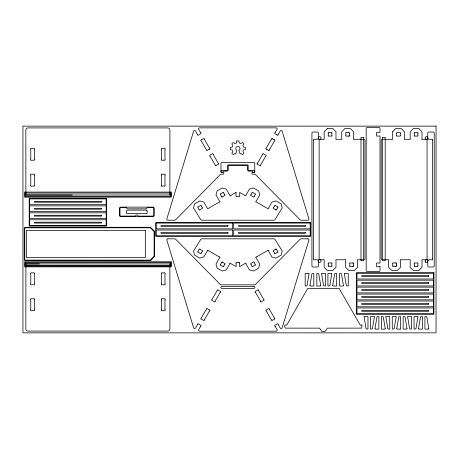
<?xml version="1.0" encoding="UTF-8"?>
<svg xmlns="http://www.w3.org/2000/svg" width="459" height="459" viewBox="0 0 459 459"><rect width="100%" height="100%" fill="white"/><g stroke="black" fill="none" stroke-linecap="round" stroke-linejoin="round"><path stroke-width="0.69" d="M30.776 185.166L30.776 175.16M30.776 159.273L30.776 149.267M34.333 309.733L34.339 299.727M34.333 283.84L34.339 273.834M161.419 185.166L161.419 175.16M161.419 159.273L161.419 149.267M164.976 309.733L164.976 299.727M164.976 283.84L164.976 273.834M169.87 195.012L169.91 130.046A2.152 2.152 0 0 0 167.759 127.918L27.993 127.918A2.152 2.152 0 0 0 25.842 130.046L25.888 195.012L170.926 195.006M239.644 263.466L239.644 266.633L244.888 263.609A0.579 0.579 0 0 1 246.03 263.764M313.658 140.225L313.658 258.847M432.521 258.847L432.521 140.225M25.297 196.32L25.32 193.073L170.926 193.05L170.926 196.32L25.297 196.32L25.297 193.05L25.308 195.012L72.201 195.023M197.536 134.493L195.477 130.93A1.016 1.016 0 0 0 193.623 131.142L166.852 218.817A1.079 1.079 0 0 0 167.879 220.211L174.518 220.211A1.698 1.698 0 0 0 175.728 219.706L220.234 174.609A1.354 1.354 0 0 1 221.198 174.208L223.051 174.208A0.815 0.815 0 0 0 223.866 173.393A0.815 0.815 0 0 0 223.051 172.578L221.588 172.544L220.986 171.884L220.974 163.318A0.849 0.849 0 0 1 221.823 162.469L253.925 162.469A0.849 0.849 0 0 1 254.774 163.318L254.762 171.884L254.16 172.544L252.697 172.578A0.815 0.815 0 0 0 251.882 173.393A0.815 0.815 0 0 0 252.697 174.208L254.55 174.208A1.354 1.354 0 0 1 255.514 174.609L300.02 219.706A1.698 1.698 0 0 0 301.23 220.211L307.869 220.211A1.079 1.079 0 0 0 308.896 218.817L282.119 131.142A1.016 1.016 0 0 0 280.271 130.93L278.211 134.493M254.774 171.729L253.925 172.578M318.466 137.58L318.42 137.769A1.532 1.532 0 0 1 316.888 139.295L314.587 139.301A0.648 0.648 0 0 0 313.595 140.104M198.208 251.171L199.022 249.759M201.289 252.949L202.103 251.538M257.51 163.232L262.577 154.459M266.3 148.01L271.367 139.238M275.13 132.714L277.047 129.392A1.016 1.016 0 0 0 276.169 127.866L199.579 127.866A1.016 1.016 0 0 0 198.701 129.392L200.617 132.714M207.261 250.953L203.779 256.994L199.734 258.078L194.61 255.124L193.526 251.079L200.715 239.466A1.354 1.354 0 0 1 201.868 238.823L273.885 238.829A1.354 1.354 0 0 1 275.039 239.472L282.222 251.084L281.137 255.124L276.008 258.084L271.969 257L268.481 250.953M260.592 165.011L265.658 156.238M269.381 149.789L274.448 141.016M251.113 194.513L251.928 193.107M254.194 196.291L255.009 194.88M220.716 264.149L221.531 262.743M223.797 265.927L224.612 264.522M229.735 263.914L226.253 269.955L222.208 271.039L217.084 268.085L216 264.04L219.482 257.998A0.579 0.579 0 0 0 219.333 256.856M197.531 324.542L195.482 328.093A1.016 1.016 0 0 1 193.629 327.881L166.852 240.212A1.079 1.079 0 0 1 167.879 238.823M201.3 318.024L206.366 309.251M212.064 299.388L217.13 290.616M200.612 326.32L198.695 329.642A1.016 1.016 0 0 0 199.573 331.163L276.175 331.163A1.016 1.016 0 0 0 277.052 329.642L275.136 326.32M204.381 319.803L209.447 311.03M215.145 301.167L220.211 292.394M273.621 207.491L274.436 206.085M276.702 209.27L277.517 207.864M201.633 139.754L203.119 138.899A0.648 0.648 0 0 1 204.375 139.094M209.109 149.273L207.629 150.127A0.648 0.648 0 0 1 206.366 149.932M222.793 196.63L224.273 195.775A0.648 0.648 0 0 0 224.732 194.587M256.564 256.879L267.362 250.654A0.579 0.579 0 0 1 268.504 250.803M275.44 249.421L273.96 250.275A0.648 0.648 0 0 0 273.501 251.469M320.175 139.243L319.98 139.295A0.849 0.849 0 0 0 319.137 140.138L319.137 258.933A0.849 0.849 0 0 0 319.98 259.777L320.175 259.828A1.325 1.325 0 0 1 320.663 262.032A1.325 1.325 0 0 1 318.477 261.487M348.519 132.513L346.809 132.513A0.648 0.648 0 0 0 345.816 133.311M348.519 136.071L346.809 136.071A0.648 0.648 0 0 1 345.816 135.267M167.977 238.823L174.518 238.823A1.698 1.698 0 0 1 175.728 239.328L220.234 284.419A1.354 1.354 0 0 0 221.198 284.827L254.55 284.827A1.354 1.354 0 0 0 255.514 284.419L300.02 239.328A1.698 1.698 0 0 1 301.23 238.823L307.771 238.823M238.72 262.542L237.005 262.542A0.648 0.648 0 0 0 236.012 263.346M352.466 262.984L350.756 262.984A0.648 0.648 0 0 0 349.769 263.787M395.423 262.984L393.713 262.984A0.648 0.648 0 0 0 392.72 263.787M39.376 263.925L25.308 263.931L25.297 262.617L170.926 262.594L170.926 265.893L25.297 265.864L25.308 263.931L25.32 265.864L170.926 265.893M170.926 263.936L25.888 263.919L25.842 328.954A2.152 2.152 0 0 0 27.993 331.082L167.759 331.082A2.152 2.152 0 0 0 169.91 328.954L169.87 263.919M352.466 266.541L350.756 266.541A0.648 0.648 0 0 1 349.769 265.744M395.423 266.541L393.713 266.541A0.648 0.648 0 0 1 392.72 265.744M221.823 172.578L220.974 171.729M426.009 139.243L426.199 139.295A0.849 0.849 0 0 1 427.048 140.138L427.048 258.933A0.849 0.849 0 0 1 426.199 259.777L426.009 259.828A1.325 1.325 0 0 0 425.527 262.043L425.671 262.169M276.949 134.831L275.469 133.976A0.648 0.648 0 0 1 275.01 132.783M272.629 138.899L274.109 139.754M266.639 149.273L268.119 150.127M275.44 209.608L273.96 208.753A0.648 0.648 0 0 1 273.501 207.566M219.184 256.879L208.386 250.648A0.579 0.579 0 0 0 207.244 250.803M222.793 262.405L224.273 263.259A0.648 0.648 0 0 1 224.732 264.447M425.39 261.894L425.516 262.037A1.325 1.325 0 0 0 427.713 261.492L427.765 261.303A1.532 1.532 0 0 1 429.297 259.777L431.598 259.771A0.648 0.648 0 0 0 432.59 258.968M204.381 139.238L209.447 148.01M213.171 154.459L218.237 163.232M201.3 141.016L206.366 149.789M210.084 156.238L215.156 165.011M258.618 290.616L263.684 299.388M269.381 309.251L274.448 318.024M278.217 324.542L280.271 328.099A1.016 1.016 0 0 0 282.124 327.892L308.896 240.212A1.079 1.079 0 0 0 307.869 238.823M255.537 292.394L260.603 301.167M266.295 311.03L271.367 319.803M276.702 249.759L277.517 251.171M273.621 251.538L274.436 252.949M223.797 193.107L224.612 194.513M220.716 194.88L221.531 196.291M254.194 262.743L255.009 264.149M251.113 264.522L251.928 265.927M246.007 263.914L249.495 269.955L253.54 271.045L258.664 268.085L259.748 264.045L256.26 258.004A0.579 0.579 0 0 1 256.415 256.856M201.289 206.085L202.103 207.491M198.208 207.864L199.022 209.27M318.466 261.492L318.42 261.303A1.532 1.532 0 0 0 316.888 259.777L314.587 259.771A0.648 0.648 0 0 1 313.595 258.968M236.081 263.466L236.081 266.627L230.86 263.609A0.579 0.579 0 0 0 229.718 263.764M24.275 259.605L24.264 228.312A1.016 1.016 0 0 1 25.285 227.297L150.196 227.291A1.016 1.016 0 0 1 150.919 227.589L154.322 230.997A1.016 1.016 0 0 1 154.62 231.715L154.62 256.191L150.919 260.316A1.016 1.016 0 0 1 150.202 260.614L25.302 260.62A1.033 1.033 0 0 1 24.281 259.605M417.874 133.431L417.874 135.147M417.868 263.908L417.868 265.618M414.311 133.431L414.311 135.147M414.311 263.908L414.311 265.618M400.265 133.431L400.265 135.147M396.702 133.431L396.702 135.147M396.346 263.908L396.346 265.618M392.789 263.908L392.789 265.618M353.396 263.908L353.396 265.618M349.833 263.908L349.833 265.618M349.442 133.437L349.442 135.147M345.885 133.437L345.885 135.147M331.834 133.437L331.834 135.147M331.846 263.914L331.846 265.623M328.277 133.437L328.277 135.147M328.288 263.914L328.288 265.623M164.976 149.267L164.976 159.273M164.976 175.16L164.976 185.166M161.419 273.834L161.419 283.84M161.419 299.727L161.419 309.733M34.333 149.267L34.339 159.273M34.333 175.16L34.339 185.166M30.776 273.834L30.776 283.84M30.776 299.727L30.776 309.733M25.297 262.594L25.297 265.864M254.774 171.391A0.849 0.849 0 0 0 253.925 170.541L249.03 170.541A0.849 0.849 0 0 1 248.181 169.698L248.181 165.533A0.677 0.677 0 0 0 247.504 164.856L228.243 164.856A0.677 0.677 0 0 0 227.566 165.533L227.566 169.698A0.849 0.849 0 0 1 226.717 170.541L221.823 170.541A0.849 0.849 0 0 0 220.974 171.391M197.536 134.636A0.648 0.648 0 0 0 198.804 134.837L200.279 133.976A0.648 0.648 0 0 0 200.738 132.783M278.211 134.636A0.648 0.648 0 0 1 276.938 134.837M238.709 262.537A0.648 0.648 0 0 1 239.713 263.346M197.531 324.398A0.648 0.648 0 0 1 198.804 324.197L200.273 325.058A0.648 0.648 0 0 1 200.732 326.246M275.016 326.246A0.648 0.648 0 0 1 275.475 325.047L276.955 324.203A0.648 0.648 0 0 1 278.217 324.398M277.638 207.789A0.648 0.648 0 0 0 277.179 206.59L275.698 205.747A0.648 0.648 0 0 0 274.436 205.948M276.702 209.413A0.648 0.648 0 0 1 275.429 209.614M255.129 194.811A0.648 0.648 0 0 0 254.665 193.612L253.19 192.769A0.648 0.648 0 0 0 251.928 192.964M250.993 194.587A0.648 0.648 0 0 0 251.452 195.786L252.932 196.63A0.648 0.648 0 0 0 254.194 196.429M222.804 196.636A0.648 0.648 0 0 1 221.531 196.429M223.797 192.964A0.648 0.648 0 0 0 222.523 192.763L221.054 193.623A0.648 0.648 0 0 0 220.595 194.811M199.022 209.413A0.648 0.648 0 0 0 200.296 209.614L201.765 208.753A0.648 0.648 0 0 0 202.224 207.566M201.289 205.948A0.648 0.648 0 0 0 200.015 205.741L198.546 206.602A0.648 0.648 0 0 0 198.087 207.789M275.429 249.421A0.648 0.648 0 0 1 276.702 249.621M274.436 253.087A0.648 0.648 0 0 0 275.71 253.288L277.179 252.433A0.648 0.648 0 0 0 277.638 251.239M254.194 262.6A0.648 0.648 0 0 0 252.92 262.399L251.452 263.259A0.648 0.648 0 0 0 250.993 264.447M251.928 266.071A0.648 0.648 0 0 0 253.202 266.272L254.67 265.411A0.648 0.648 0 0 0 255.129 264.223M220.595 264.223A0.648 0.648 0 0 0 221.06 265.422L222.535 266.266A0.648 0.648 0 0 0 223.797 266.071M221.531 262.6A0.648 0.648 0 0 1 222.804 262.399M198.087 251.239A0.648 0.648 0 0 0 198.546 252.444L200.026 253.288A0.648 0.648 0 0 0 201.289 253.087M202.224 251.469A0.648 0.648 0 0 0 201.759 250.264L200.285 249.421A0.648 0.648 0 0 0 199.022 249.621M34.402 299.607A0.648 0.648 0 0 0 33.404 298.798L31.7 298.803A0.648 0.648 0 0 0 30.707 299.607M30.707 309.854A0.648 0.648 0 0 0 31.711 310.663L33.409 310.657A0.648 0.648 0 0 0 34.402 309.854M34.402 273.707A0.648 0.648 0 0 0 33.404 272.898L31.7 272.91A0.648 0.648 0 0 0 30.707 273.707M30.707 283.96A0.648 0.648 0 0 0 31.711 284.769L33.409 284.764A0.648 0.648 0 0 0 34.402 283.96M165.045 299.607A0.648 0.648 0 0 0 164.041 298.798L162.343 298.803A0.648 0.648 0 0 0 161.35 299.607M161.35 309.854A0.648 0.648 0 0 0 162.348 310.663L164.052 310.657A0.648 0.648 0 0 0 165.045 309.854M165.045 273.707A0.648 0.648 0 0 0 164.041 272.898L162.343 272.91A0.648 0.648 0 0 0 161.35 273.707M161.35 283.96A0.648 0.648 0 0 0 162.348 284.769L164.052 284.764A0.648 0.648 0 0 0 165.045 283.96M165.045 175.04A0.648 0.648 0 0 0 164.041 174.231L162.343 174.236A0.648 0.648 0 0 0 161.35 175.04M161.35 185.293A0.648 0.648 0 0 0 162.348 186.102L164.052 186.09A0.648 0.648 0 0 0 165.045 185.293M165.045 149.146A0.648 0.648 0 0 0 164.041 148.337L162.343 148.343A0.648 0.648 0 0 0 161.35 149.146M161.35 159.393A0.648 0.648 0 0 0 162.348 160.202L164.052 160.197A0.648 0.648 0 0 0 165.045 159.393M34.402 175.04A0.648 0.648 0 0 0 33.404 174.231L31.7 174.236A0.648 0.648 0 0 0 30.707 175.04M30.707 185.293A0.648 0.648 0 0 0 31.711 186.102L33.409 186.09A0.648 0.648 0 0 0 34.402 185.293M34.402 149.146A0.648 0.648 0 0 0 33.404 148.337L31.7 148.343A0.648 0.648 0 0 0 30.707 149.146M30.707 159.393A0.648 0.648 0 0 0 31.711 160.202L33.409 160.197A0.648 0.648 0 0 0 34.402 159.393M258.618 290.472A0.648 0.648 0 0 0 257.344 290.272L255.875 291.132A0.648 0.648 0 0 0 255.416 292.32M260.609 301.305A0.648 0.648 0 0 0 261.877 301.511L263.351 300.651A0.648 0.648 0 0 0 263.805 299.457M269.376 309.108A0.648 0.648 0 0 0 268.108 308.907L266.639 309.768A0.648 0.648 0 0 0 266.18 310.955M271.367 319.946A0.648 0.648 0 0 0 272.635 320.147L274.109 319.286A0.648 0.648 0 0 0 274.568 318.093M201.18 318.093A0.648 0.648 0 0 0 201.639 319.298L203.119 320.141A0.648 0.648 0 0 0 204.381 319.946M209.568 310.955A0.648 0.648 0 0 0 209.109 309.756L207.629 308.913A0.648 0.648 0 0 0 206.366 309.108M211.938 299.457A0.648 0.648 0 0 0 212.402 300.662L213.883 301.506A0.648 0.648 0 0 0 215.139 301.305M220.331 292.32A0.648 0.648 0 0 0 219.867 291.121L218.392 290.272A0.648 0.648 0 0 0 217.13 290.472M265.784 156.163A0.648 0.648 0 0 0 265.319 154.964L263.839 154.121A0.648 0.648 0 0 0 262.582 154.316M257.39 163.301A0.648 0.648 0 0 0 257.855 164.506L259.329 165.349A0.648 0.648 0 0 0 260.592 165.154M215.156 165.154A0.648 0.648 0 0 0 216.424 165.355L217.899 164.494A0.648 0.648 0 0 0 218.358 163.301M213.165 154.316A0.648 0.648 0 0 0 211.897 154.115L210.423 154.976A0.648 0.648 0 0 0 209.964 156.163M209.568 148.079A0.648 0.648 0 0 1 209.103 149.284M201.174 140.942A0.648 0.648 0 0 1 201.639 139.743M274.109 139.743A0.648 0.648 0 0 1 274.568 140.942M271.372 139.094A0.648 0.648 0 0 1 272.64 138.893M266.645 149.284A0.648 0.648 0 0 1 266.18 148.079M269.381 149.932A0.648 0.648 0 0 1 268.108 150.133M353.459 265.744A0.648 0.648 0 0 1 352.46 266.553M352.46 262.978A0.648 0.648 0 0 1 353.459 263.787M331.914 263.787A0.648 0.648 0 0 0 330.916 262.978L329.212 262.99A0.648 0.648 0 0 0 328.219 263.787M328.219 265.744A0.648 0.648 0 0 0 329.218 266.553L330.922 266.547A0.648 0.648 0 0 0 331.914 265.744M395.411 262.978A0.648 0.648 0 0 1 396.415 263.787M396.415 265.744A0.648 0.648 0 0 1 395.411 266.553M417.937 263.787A0.648 0.648 0 0 0 416.938 262.978L415.234 262.984A0.648 0.648 0 0 0 414.248 263.787M414.248 265.744A0.648 0.648 0 0 0 415.246 266.553L416.944 266.541A0.648 0.648 0 0 0 417.937 265.744M331.903 133.311A0.648 0.648 0 0 0 330.905 132.502L329.201 132.513A0.648 0.648 0 0 0 328.208 133.311M328.208 135.267A0.648 0.648 0 0 0 329.206 136.076L330.91 136.071A0.648 0.648 0 0 0 331.903 135.267M348.513 132.502A0.648 0.648 0 0 1 349.511 133.311M349.511 135.267A0.648 0.648 0 0 1 348.513 136.076M400.328 133.311A0.648 0.648 0 0 0 399.33 132.502L397.632 132.508A0.648 0.648 0 0 0 396.639 133.311M396.639 135.267A0.648 0.648 0 0 0 397.637 136.076L399.341 136.071A0.648 0.648 0 0 0 400.328 135.267M417.937 133.311A0.648 0.648 0 0 0 416.938 132.502L415.234 132.508A0.648 0.648 0 0 0 414.248 133.311M414.248 135.267A0.648 0.648 0 0 0 415.246 136.076L416.944 136.071A0.648 0.648 0 0 0 417.937 135.267M222.162 172.578A0.82 0.82 0 0 0 222.621 172.435L222.867 172.177A0.912 0.912 0 0 0 223.005 171.695L223.424 171.161L226.717 171.15A1.526 1.526 0 0 0 228.243 169.623L228.249 165.819L228.754 165.406L247.085 165.412L247.493 165.819L247.504 169.623A1.526 1.526 0 0 0 249.03 171.15L252.324 171.161L252.743 171.695A0.912 0.912 0 0 0 252.88 172.177L253.127 172.435A0.82 0.82 0 0 0 253.586 172.578M318.477 137.585A1.325 1.325 0 0 1 320.663 137.04A1.325 1.325 0 0 1 320.17 139.238M426.009 139.238A1.325 1.325 0 0 1 425.516 137.04A1.325 1.325 0 0 1 427.708 137.585L427.765 137.769A1.532 1.532 0 0 0 429.297 139.295L431.598 139.301A0.648 0.648 0 0 1 432.59 140.104M145.302 230.343L145.302 257.568L26.49 257.574L26.467 230.349L145.302 230.343M236.081 192.407L235.989 195.672A0.671 0.671 0 0 0 236.425 196.659L236.741 196.653A0.591 0.591 0 0 0 237.01 196.492L238.72 196.492A0.591 0.591 0 0 0 238.984 196.653L239.305 196.659A0.666 0.666 0 0 0 239.736 195.672L239.644 192.401L244.888 195.419A0.579 0.579 0 0 0 245.599 195.832A0.579 0.579 0 0 0 246.007 195.121L249.495 189.074L253.54 187.989L258.664 190.95L259.748 194.989L256.26 201.031A0.579 0.579 0 0 0 255.852 201.742A0.579 0.579 0 0 0 256.564 202.155L267.362 208.38A0.579 0.579 0 0 0 268.073 208.793A0.579 0.579 0 0 0 268.481 208.082L271.969 202.035L276.008 200.95L281.137 203.905L282.222 207.95L275.039 219.563A1.354 1.354 0 0 1 273.885 220.205L201.868 220.211A1.354 1.354 0 0 1 200.715 219.568L193.526 207.95L194.61 203.911L199.734 200.956L203.779 202.04L207.261 208.082A0.579 0.579 0 0 0 207.675 208.793A0.579 0.579 0 0 0 208.386 208.38L219.184 202.155A0.579 0.579 0 0 0 219.895 201.748A0.579 0.579 0 0 0 219.482 201.031L216 194.989L217.084 190.95L222.208 187.989L226.253 189.074L229.735 195.121A0.579 0.579 0 0 0 230.148 195.832A0.579 0.579 0 0 0 230.86 195.419L236.081 192.407M361.956 325.23L361.675 328.128L327.342 328.139L325.5 330.928A1.016 1.016 0 0 1 324.622 331.438L322.304 331.438A1.016 1.016 0 0 1 321.426 330.928L319.584 328.139L285.309 328.133C283.679 325.092 284.884 324.702 286.703 325.121L307.742 288.413L339.138 288.413L360.223 325.121L361.617 324.892L361.956 325.23M382.674 137.361L382.674 260.746L385.193 260.746L385.193 137.361L382.674 137.361M392.571 131.756L392.571 138.463A0.579 0.579 0 0 1 392.571 139.289A0.579 0.579 0 0 1 391.751 139.289L382.221 139.289A1.016 1.016 0 0 0 381.2 140.305L381.2 258.75A1.016 1.016 0 0 0 382.221 259.765L387.826 259.765A0.579 0.579 0 0 1 388.647 259.765A0.579 0.579 0 0 1 388.647 260.586L388.647 267.299L391.877 270.523L397.259 270.523L400.483 267.299L400.483 260.586A0.579 0.579 0 0 1 400.483 259.765A0.579 0.579 0 0 1 401.304 259.765L409.348 259.765A0.579 0.579 0 0 1 410.168 259.765A0.579 0.579 0 0 1 410.168 260.586L410.168 267.299L413.398 270.523L418.774 270.523L422.005 267.299L422.005 260.586A0.579 0.579 0 0 1 422.005 259.765A0.579 0.579 0 0 1 422.825 259.765L426.945 259.765A0.579 0.579 0 0 1 427.765 259.765A0.579 0.579 0 0 1 427.765 260.586L427.765 265.95A1.079 1.079 0 0 0 428.844 267.029L433.147 267.029A1.079 1.079 0 0 0 434.22 265.95L434.22 133.104A1.079 1.079 0 0 0 433.147 132.026L428.844 132.026A1.079 1.079 0 0 0 427.765 133.104L427.765 138.463A0.579 0.579 0 0 1 427.765 139.289A0.579 0.579 0 0 1 426.945 139.289L422.825 139.289A0.579 0.579 0 0 1 422.005 139.289A0.579 0.579 0 0 1 422.005 138.463L422.005 131.756L418.774 128.526L413.398 128.526L410.168 131.756L410.168 138.463A0.579 0.579 0 0 1 410.168 139.289A0.579 0.579 0 0 1 409.348 139.289L405.228 139.289A0.579 0.579 0 0 1 404.408 139.289A0.579 0.579 0 0 1 404.408 138.463L404.408 131.756L401.177 128.526L395.801 128.526L392.571 131.756M380.018 266.627L380.006 270.5A1.079 1.079 0 0 1 378.927 271.544L367.252 271.544A1.079 1.079 0 0 1 366.179 270.5L366.179 128.589A1.079 1.079 0 0 1 367.252 127.51L378.927 127.51A1.079 1.079 0 0 1 380.006 128.589L380.006 132.427L377.476 132.33A0.671 0.671 0 0 0 376.495 132.76L376.5 133.081A0.591 0.591 0 0 0 376.661 133.345L376.661 135.061A0.591 0.591 0 0 0 376.5 135.325L376.489 135.646A0.666 0.666 0 0 0 377.476 136.076L380 135.984L380.006 263.07L377.487 262.978A0.671 0.671 0 0 0 376.5 263.409L376.506 263.73A0.591 0.591 0 0 0 376.667 263.994L376.673 265.704A0.591 0.591 0 0 0 376.512 265.973L376.5 266.289A0.666 0.666 0 0 0 377.487 266.725L380.018 266.627M320.709 285.664L320.376 286.032L316.842 286.032L316.842 273.461L318.718 273.707L320.709 285.664M321.621 273.811L323.612 285.785L325.488 286.032L325.488 273.461L321.954 273.461L321.621 273.811M343.458 285.664L343.125 286.032L339.585 286.032L339.585 273.461L341.462 273.707L343.458 285.664M344.37 273.811L346.361 285.785L348.238 286.032L348.238 273.461L344.698 273.461L344.37 273.788M364.102 316.905L366.093 328.879L367.969 329.126L367.969 316.555L364.429 316.555L364.102 316.905M385.262 328.759L384.929 329.126L381.395 329.126L381.395 316.555L383.265 316.802L385.262 328.759M385.864 316.905L387.855 328.879L389.731 329.126L389.731 316.555L386.214 316.555L385.864 316.905M407.024 328.759L406.674 329.126L403.157 329.126L403.157 316.555L405.033 316.802L407.024 328.759M407.632 316.905L409.623 328.879L411.499 329.126L411.499 316.555L407.959 316.555L407.632 316.905M428.792 328.759L428.459 329.126L424.925 329.126L424.925 316.555L426.795 316.802L428.792 328.759M309.045 273.828L307.048 285.785L305.172 286.032L305.172 273.461L308.712 273.461L309.045 273.828M309.957 285.641L310.284 286.032L313.824 286.032L313.824 273.461L311.942 273.736L309.957 285.624M331.788 273.828L329.797 285.785L327.921 286.032L327.921 273.461L331.461 273.461L331.788 273.828M332.706 285.641L333.033 286.032L336.573 286.032L336.573 273.461L334.686 273.736L332.706 285.624M374.378 316.928L372.387 328.879L370.511 329.126L370.511 316.555L374.051 316.555L374.378 316.928M374.986 328.736L375.313 329.126L378.853 329.126L378.853 316.555L376.965 316.836L374.986 328.736M396.146 316.928L394.149 328.879L392.273 329.126L392.273 316.555L395.813 316.555L396.146 316.928M396.748 328.736L397.075 329.126L400.615 329.126L400.615 316.555L398.733 316.836L396.748 328.736M417.908 316.928L415.917 328.879L414.041 329.126L414.041 316.555L417.581 316.555L417.908 316.928M418.516 328.736L418.843 329.126L422.383 329.126L422.383 316.555L420.496 316.836L418.516 328.736M24.775 228.266L24.792 259.605L25.211 260.104L150.202 260.11L154.104 256.288L154.109 231.669L150.3 227.813L25.285 227.807L24.775 228.266M236.827 140.959L236.362 143.03L234.916 143.558L233.201 142.439L231.784 143.914L232.897 145.675L232.214 147.115L230.269 147.528L230.338 149.588L232.271 150.018L232.833 151.585L231.789 153.203L233.264 154.614L234.916 153.581L235.662 153.914L237.016 150.535L236.729 150.328A2.14 2.14 0 0 1 236.265 147.104A2.14 2.14 0 0 1 239.529 147.178A2.14 2.14 0 0 1 238.927 150.391L240.137 153.931L240.964 153.581L242.547 154.608L243.964 153.134L242.903 151.447L243.58 149.927L245.479 149.519L245.439 147.477L243.431 147.023L242.863 145.537L243.958 143.851L242.484 142.433L240.694 143.564L239.3 142.927L238.835 140.907L236.827 140.959M327.37 128.531L324.146 131.762L324.146 138.469A0.579 0.579 0 0 1 324.146 139.289A0.579 0.579 0 0 1 323.32 139.289L319.206 139.289A0.579 0.579 0 0 1 318.385 139.289A0.579 0.579 0 0 1 318.385 138.469L318.38 133.104A1.079 1.079 0 0 0 317.307 132.031L313.004 132.031A1.079 1.079 0 0 0 311.925 133.104L311.936 265.956A1.079 1.079 0 0 0 313.015 267.035L317.318 267.035A1.079 1.079 0 0 0 318.391 265.956L318.391 260.592A0.579 0.579 0 0 1 318.391 259.771A0.579 0.579 0 0 1 319.217 259.771L323.331 259.771A0.579 0.579 0 0 1 324.152 259.771A0.579 0.579 0 0 1 324.152 260.592L324.157 267.299L327.382 270.529L332.764 270.529L335.988 267.299L335.988 260.592A0.579 0.579 0 0 1 335.988 259.771A0.579 0.579 0 0 1 336.808 259.771L344.852 259.765A0.579 0.579 0 0 1 345.673 259.765A0.579 0.579 0 0 1 345.673 260.592L345.673 267.299L348.903 270.529L354.279 270.529L357.509 267.299L357.509 260.592A0.579 0.579 0 0 1 357.509 259.765A0.579 0.579 0 0 1 358.33 259.765L363.941 259.765A1.016 1.016 0 0 0 364.957 258.75L364.945 140.305A1.016 1.016 0 0 0 363.93 139.289L354.4 139.289A0.579 0.579 0 0 1 353.573 139.289A0.579 0.579 0 0 1 353.573 138.469L353.573 131.756L350.349 128.531L344.967 128.531L341.737 131.756L341.743 138.469A0.579 0.579 0 0 1 341.743 139.289A0.579 0.579 0 0 1 340.917 139.289L336.803 139.289A0.579 0.579 0 0 1 335.977 139.289A0.579 0.579 0 0 1 335.977 138.469L335.977 131.762L332.752 128.531L327.37 128.531M436.05 126.139L22.95 126.139L22.95 332.861L436.05 332.861L436.05 126.139M363.505 137.361L360.992 137.361L360.992 260.746L363.505 260.746L363.505 137.361M171.213 192.086L24.539 192.086L24.539 197.169L171.213 197.169L171.213 192.086M106.677 198.408L29.198 198.408L29.198 226.029L106.677 226.029L106.677 198.408M106.167 198.913L29.703 198.913L29.703 204.68L106.167 204.68L106.167 198.913M101.433 201.375L34.436 201.375L34.436 202.218L101.433 202.218L101.433 201.375M106.167 205.862L29.703 205.862L29.703 211.622L106.167 211.622L106.167 205.862M152.904 207.124L120.797 207.124A1.354 1.354 0 0 0 119.443 208.478L119.443 215.282A1.354 1.354 0 0 0 120.797 216.637L152.904 216.637A1.354 1.354 0 0 0 154.258 215.282L154.258 208.478A1.354 1.354 0 0 0 152.904 207.124M126.609 207.675L120.797 207.675A0.803 0.803 0 0 0 119.994 208.478L119.994 215.282A0.803 0.803 0 0 0 120.797 216.086L135.623 216.086A1.228 1.228 0 0 1 136.851 214.898A1.228 1.228 0 0 1 138.079 216.086L152.904 216.086A0.803 0.803 0 0 0 153.708 215.282L153.708 208.478A0.803 0.803 0 0 0 152.904 207.675L147.023 207.675A1.228 1.228 0 0 1 145.796 208.856L127.837 208.856A1.228 1.228 0 0 1 126.609 207.675M101.433 208.317L34.436 208.317L34.436 209.166L101.433 209.166L101.433 208.317M146.484 210.124L127.223 210.124A0.637 0.637 0 0 0 126.586 210.761L126.586 213.022A0.637 0.637 0 0 0 127.223 213.659L146.484 213.659A0.637 0.637 0 0 0 147.115 213.022L147.115 210.761A0.637 0.637 0 0 0 146.484 210.124M106.167 212.81L29.703 212.81L29.703 218.57L106.167 218.57L106.167 212.81M101.433 215.265L34.436 215.265L34.436 216.114L101.433 216.114L101.433 215.265M106.167 219.758L29.703 219.758L29.703 225.518L106.167 225.518L106.167 219.758M101.433 222.213L34.436 222.213L34.436 223.063L101.433 223.063L101.433 222.213M310.68 222.569L155.721 222.655L155.721 236.293L310.68 236.293L310.68 222.569M232.69 223.08L156.232 223.085L156.232 228.846L232.69 228.84L232.69 223.08M310.169 223.08L233.711 223.08L233.711 228.84L310.169 228.84L310.169 223.08M227.962 225.535L160.966 225.541L160.966 226.385L227.962 226.385L227.962 225.535M305.436 225.535L238.439 225.535L238.439 226.385L305.436 226.385L305.436 225.535M232.69 230.022L156.232 230.028L156.232 235.794L232.69 235.788L232.69 230.022M310.169 230.022L233.711 230.022L233.711 235.788L310.169 235.788L310.169 230.022M227.962 232.483L160.966 232.489L160.966 233.333L227.962 233.327L227.962 232.483M305.436 232.483L238.439 232.483L238.439 233.327L305.436 233.327L305.436 232.483M171.213 261.773L24.539 261.773L24.539 266.857L171.213 266.857L171.213 261.773M433.944 272.726L356.465 272.726L356.465 314.243L433.944 314.243L433.944 272.726M433.434 273.237L356.976 273.237L356.976 278.997L433.434 278.997L433.434 273.237M428.706 275.693L361.703 275.693L361.703 276.542L428.706 276.542L428.706 275.693M433.434 280.185L356.976 280.185L356.976 285.946L433.434 285.946L433.434 280.185M428.706 282.641L361.703 282.641L361.703 283.49L428.706 283.49L428.706 282.641M253.925 286.456L221.823 286.456A0.975 0.975 0 0 0 220.848 287.432A0.975 0.975 0 0 0 221.823 288.407L253.925 288.407A0.975 0.975 0 0 0 254.9 287.432A0.975 0.975 0 0 0 253.925 286.456M433.434 287.133L356.976 287.133L356.976 292.894L433.434 292.894L433.434 287.133M428.706 289.589L361.703 289.589L361.703 290.438L428.706 290.438L428.706 289.589M433.434 294.076L356.976 294.076L356.976 299.842L433.434 299.842L433.434 294.076M428.706 296.537L361.703 296.537L361.703 297.38L428.706 297.38L428.706 296.537M433.434 301.024L356.976 301.024L356.976 306.784L433.434 306.784L433.434 301.024M428.706 303.485L361.703 303.485L361.703 304.328L428.706 304.328L428.706 303.485M433.434 307.972L356.976 307.972L356.976 313.732L433.434 313.732L433.434 307.972M428.706 310.427L361.703 310.427L361.703 311.277L428.706 311.277L428.706 310.427"/></g></svg>
